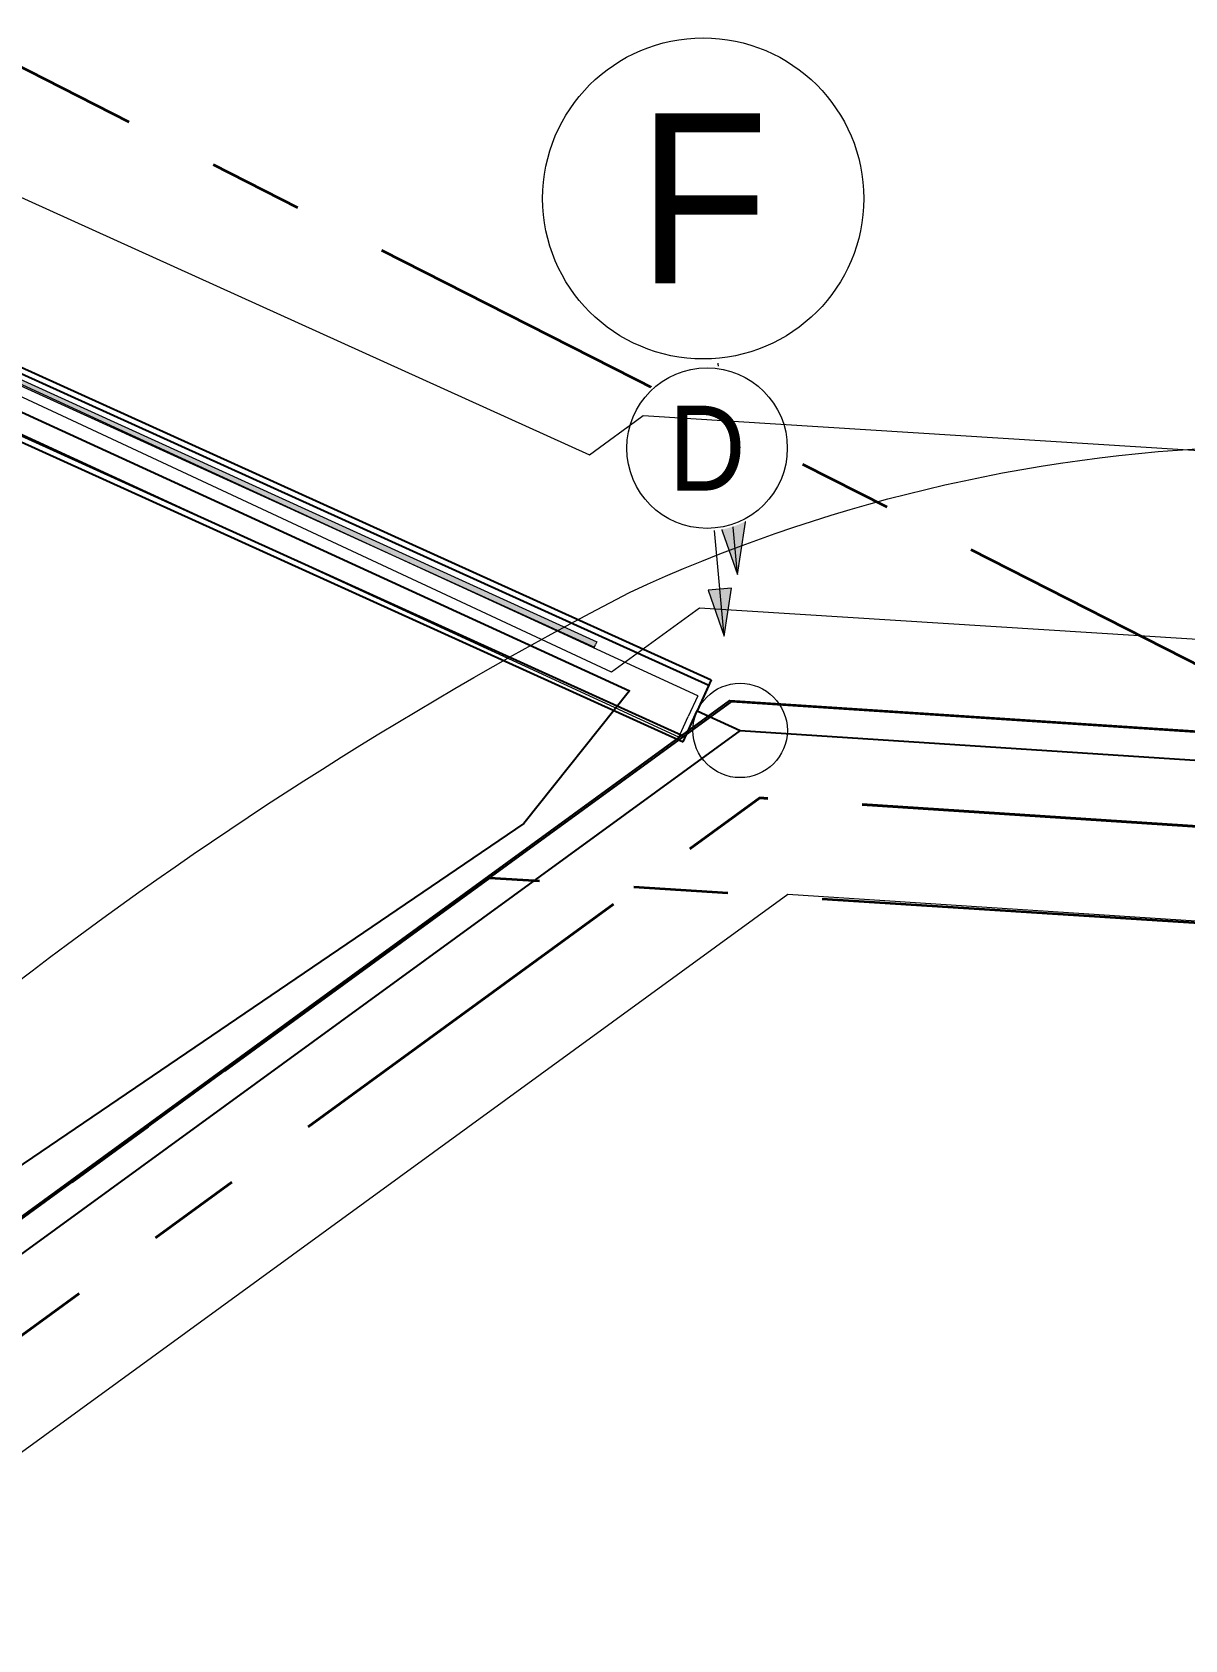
# Model space of a CAD drawing. Header units: metres. Extents: x 279683 to 1215799, y 6210454 to 24863887.
# Drawn here: x 280106.25 to 280118.45, y 6217038.6 to 6217055.62 of the extents above; entities that cross this region are included whole.
import ezdxf
from ezdxf.enums import TextEntityAlignment as Align

# ---------------------------------------------------------------- set-up
doc = ezdxf.new("R2010")
doc.units = ezdxf.units.M
doc.linetypes.add('Cable Exist UG', pattern=[7, 4, -1, 1, -1])
doc.layers.get('0').update_dxf_attribs({"color": 6})
for name, color, linetype, lineweight in [('_User Miscellaneous1', 11, 'Continuous', 13), ('_User Miscellaneous4', 151, 'Continuous', 13), ('_User Miscellaneous6', 13, 'Continuous', 13), ('_User Miscellaneous7', 3, 'Continuous', 13), ('_User_HV_Exist', 1, 'Continuous', 25), ('_User_LV_Exist', 5, 'Continuous', 25), ('_User_SL_Exist', 4, 'Continuous', 35), ('Cadastre Developer_SP_NEW', 92, 'Continuous', 15)]:
    doc.layers.add(name, color=color, linetype=linetype, lineweight=lineweight)
doc.layers.add('_User Miscellaneous11', color=252, linetype='Continuous', lineweight=13, transparency=0.5)
for name, color, linetype in [('Duct_SP_EXT', 30, 'Continuous'), ('Duct_SP_NEW', 2, 'Continuous'), ('Mains_LV_New_T84', 2, 'Cable x'), ('Trench_SP_NEW', 2, 'Continuous'), ('UG_Details_SP_MISC', 7, 'Continuous')]:
    doc.layers.add(name, color=color, linetype=linetype)
doc.styles.get("Standard").update_dxf_attribs({"font": 'arial.ttf'})
doc.linetypes.add('Cable New UG', pattern='A,5.5,-0.01,["X",Standard,S=1.8,R=0,X=0,Y=-0.94],-1.7', length=7.21)
doc.linetypes.add('Cable x', pattern='A,4.5,-0.01,["X",Standard,S=1.25,R=0,X=0,Y=-0.65],-1.2', length=5.71)
doc.linetypes.add('IE Trench HV', pattern='A,4,-0.4,["/",Standard,S=2,R=0,X=0.25,Y=-1],-1.6', length=6)

# ---------------------------------------------------------------- blocks, each defined once
blk = doc.blocks.new('*U379')
h = blk.add_hatch(color=256)
h.dxf.hatch_style = 1
h.paths.add_polyline_path([(0.52, -2.965), (0.022, -3.01), (0.362, -3.984)])
at = {"flags": 128}
blk.add_lwpolyline([(0.52, -2.965), (0.022, -3.01), (0.362, -3.984), (0.52, -2.965)], dxfattribs=at)
blk.add_wipeout([(0, 1.75), (-0.021, 1.75), (-0.043, 1.749), (-0.064, 1.749), (-0.086, 1.748), (-0.107, 1.747), (-0.129, 1.745), (-0.15, 1.744), (-0.172, 1.742), (-0.193, 1.739), (-0.214, 1.737), (-0.236, 1.734), (-0.257, 1.731), (-0.278, 1.728), (-0.299, 1.724), (-0.32, 1.72), (-0.341, 1.716), (-0.362, 1.712), (-0.383, 1.707), (-0.404, 1.703), (-0.425, 1.698), (-0.446, 1.692), (-0.467, 1.687), (-0.487, 1.681), (-0.508, 1.675), (-0.529, 1.668), (-0.549, 1.662), (-0.569, 1.655), (-0.59, 1.648), (-0.61, 1.64), (-0.63, 1.633), (-0.65, 1.625), (-0.67, 1.617), (-0.689, 1.608), (-0.709, 1.6), (-0.729, 1.591), (-0.748, 1.582), (-0.768, 1.573), (-0.787, 1.563), (-0.806, 1.553), (-0.825, 1.543), (-0.844, 1.533), (-0.863, 1.523), (-0.881, 1.512), (-0.9, 1.501), (-0.918, 1.49), (-0.936, 1.478), (-0.954, 1.467), (-0.972, 1.455), (-0.99, 1.443), (-1.008, 1.431), (-1.025, 1.418), (-1.042, 1.406), (-1.06, 1.393), (-1.077, 1.38), (-1.094, 1.366), (-1.11, 1.353), (-1.127, 1.339), (-1.143, 1.325), (-1.159, 1.311), (-1.175, 1.297), (-1.191, 1.282), (-1.207, 1.267), (-1.222, 1.253), (-1.237, 1.237), (-1.253, 1.222), (-1.267, 1.207), (-1.282, 1.191), (-1.297, 1.175), (-1.311, 1.159), (-1.325, 1.143), (-1.339, 1.127), (-1.353, 1.11), (-1.366, 1.094), (-1.38, 1.077), (-1.393, 1.06), (-1.406, 1.042), (-1.418, 1.025), (-1.431, 1.008), (-1.443, 0.99), (-1.455, 0.972), (-1.467, 0.954), (-1.478, 0.936), (-1.49, 0.918), (-1.501, 0.9), (-1.512, 0.881), (-1.523, 0.863), (-1.533, 0.844), (-1.543, 0.825), (-1.553, 0.806), (-1.563, 0.787), (-1.573, 0.768), (-1.582, 0.748), (-1.591, 0.729), (-1.6, 0.709), (-1.608, 0.689), (-1.617, 0.67), (-1.625, 0.65), (-1.633, 0.63), (-1.64, 0.61), (-1.648, 0.59), (-1.655, 0.569), (-1.662, 0.549), (-1.668, 0.529), (-1.675, 0.508), (-1.681, 0.487), (-1.687, 0.467), (-1.692, 0.446), (-1.698, 0.425), (-1.703, 0.404), (-1.707, 0.383), (-1.712, 0.362), (-1.716, 0.341), (-1.72, 0.32), (-1.724, 0.299), (-1.728, 0.278), (-1.731, 0.257), (-1.734, 0.236), (-1.737, 0.214), (-1.739, 0.193), (-1.742, 0.172), (-1.744, 0.15), (-1.745, 0.129), (-1.747, 0.107), (-1.748, 0.086), (-1.749, 0.064), (-1.749, 0.043), (-1.75, 0.021), (-1.75, 0), (-1.75, -0.021), (-1.749, -0.043), (-1.749, -0.064), (-1.748, -0.086), (-1.747, -0.107), (-1.745, -0.129), (-1.744, -0.15), (-1.742, -0.172), (-1.739, -0.193), (-1.737, -0.214), (-1.734, -0.236), (-1.731, -0.257), (-1.728, -0.278), (-1.724, -0.299), (-1.72, -0.32), (-1.716, -0.341), (-1.712, -0.362), (-1.707, -0.383), (-1.703, -0.404), (-1.698, -0.425), (-1.692, -0.446), (-1.687, -0.467), (-1.681, -0.487), (-1.675, -0.508), (-1.668, -0.529), (-1.662, -0.549), (-1.655, -0.569), (-1.648, -0.59), (-1.64, -0.61), (-1.633, -0.63), (-1.625, -0.65), (-1.617, -0.67), (-1.608, -0.689), (-1.6, -0.709), (-1.591, -0.729), (-1.582, -0.748), (-1.573, -0.768), (-1.563, -0.787), (-1.553, -0.806), (-1.543, -0.825), (-1.533, -0.844), (-1.523, -0.863), (-1.512, -0.881), (-1.501, -0.9), (-1.49, -0.918), (-1.478, -0.936), (-1.467, -0.954), (-1.455, -0.972), (-1.443, -0.99), (-1.431, -1.008), (-1.418, -1.025), (-1.406, -1.042), (-1.393, -1.06), (-1.38, -1.077), (-1.366, -1.094), (-1.353, -1.11), (-1.339, -1.127), (-1.325, -1.143), (-1.311, -1.159), (-1.297, -1.175), (-1.282, -1.191), (-1.267, -1.207), (-1.253, -1.222), (-1.237, -1.237), (-1.222, -1.253), (-1.207, -1.267), (-1.191, -1.282), (-1.175, -1.297), (-1.159, -1.311), (-1.143, -1.325), (-1.127, -1.339), (-1.11, -1.353), (-1.094, -1.366), (-1.077, -1.38), (-1.06, -1.393), (-1.042, -1.406), (-1.025, -1.418), (-1.008, -1.431), (-0.99, -1.443), (-0.972, -1.455), (-0.954, -1.467), (-0.936, -1.478), (-0.918, -1.49), (-0.9, -1.501), (-0.881, -1.512), (-0.863, -1.523), (-0.844, -1.533), (-0.825, -1.543), (-0.806, -1.553), (-0.787, -1.563), (-0.768, -1.573), (-0.748, -1.582), (-0.729, -1.591), (-0.709, -1.6), (-0.689, -1.608), (-0.67, -1.617), (-0.65, -1.625), (-0.63, -1.633), (-0.61, -1.64), (-0.59, -1.648), (-0.569, -1.655), (-0.549, -1.662), (-0.529, -1.668), (-0.508, -1.675), (-0.487, -1.681), (-0.467, -1.687), (-0.446, -1.692), (-0.425, -1.698), (-0.404, -1.703), (-0.383, -1.707), (-0.362, -1.712), (-0.341, -1.716), (-0.32, -1.72), (-0.299, -1.724), (-0.278, -1.728), (-0.257, -1.731), (-0.236, -1.734), (-0.214, -1.737), (-0.193, -1.739), (-0.172, -1.742), (-0.15, -1.744), (-0.129, -1.745), (-0.107, -1.747), (-0.086, -1.748), (-0.064, -1.749), (-0.043, -1.749), (-0.021, -1.75), (0, -1.75), (0.021, -1.75), (0.043, -1.749), (0.064, -1.749), (0.086, -1.748), (0.107, -1.747), (0.129, -1.745), (0.15, -1.744), (0.172, -1.742), (0.193, -1.739), (0.214, -1.737), (0.236, -1.734), (0.257, -1.731), (0.278, -1.728), (0.299, -1.724), (0.32, -1.72), (0.341, -1.716), (0.362, -1.712), (0.383, -1.707), (0.404, -1.703), (0.425, -1.698), (0.446, -1.692), (0.467, -1.687), (0.487, -1.681), (0.508, -1.675), (0.529, -1.668), (0.549, -1.662), (0.569, -1.655), (0.59, -1.648), (0.61, -1.64), (0.63, -1.633), (0.65, -1.625), (0.67, -1.617), (0.689, -1.608), (0.709, -1.6), (0.729, -1.591), (0.748, -1.582), (0.768, -1.573), (0.787, -1.563), (0.806, -1.553), (0.825, -1.543), (0.844, -1.533), (0.863, -1.523), (0.881, -1.512), (0.9, -1.501), (0.918, -1.49), (0.936, -1.478), (0.954, -1.467), (0.972, -1.455), (0.99, -1.443), (1.008, -1.431), (1.025, -1.418), (1.042, -1.406), (1.06, -1.393), (1.077, -1.38), (1.094, -1.366), (1.11, -1.353), (1.127, -1.339), (1.143, -1.325), (1.159, -1.311), (1.175, -1.297), (1.191, -1.282), (1.207, -1.267), (1.222, -1.253), (1.237, -1.237), (1.253, -1.222), (1.267, -1.207), (1.282, -1.191), (1.297, -1.175), (1.311, -1.159), (1.325, -1.143), (1.339, -1.127), (1.353, -1.11), (1.366, -1.094), (1.38, -1.077), (1.393, -1.06), (1.406, -1.042), (1.418, -1.025), (1.431, -1.008), (1.443, -0.99), (1.455, -0.972), (1.467, -0.954), (1.478, -0.936), (1.49, -0.918), (1.501, -0.9), (1.512, -0.881), (1.523, -0.863), (1.533, -0.844), (1.543, -0.825), (1.553, -0.806), (1.563, -0.787), (1.573, -0.768), (1.582, -0.748), (1.591, -0.729), (1.6, -0.709), (1.608, -0.689), (1.617, -0.67), (1.625, -0.65), (1.633, -0.63), (1.64, -0.61), (1.648, -0.59), (1.655, -0.569), (1.662, -0.549), (1.668, -0.529), (1.675, -0.508), (1.681, -0.487), (1.687, -0.467), (1.692, -0.446), (1.698, -0.425), (1.703, -0.404), (1.707, -0.383), (1.712, -0.362), (1.716, -0.341), (1.72, -0.32), (1.724, -0.299), (1.728, -0.278), (1.731, -0.257), (1.734, -0.236), (1.737, -0.214), (1.739, -0.193), (1.742, -0.172), (1.744, -0.15), (1.745, -0.129), (1.747, -0.107), (1.748, -0.086), (1.749, -0.064), (1.749, -0.043), (1.75, -0.021), (1.75, 0), (1.75, 0.021), (1.749, 0.043), (1.749, 0.064), (1.748, 0.086), (1.747, 0.107), (1.745, 0.129), (1.744, 0.15), (1.742, 0.172), (1.739, 0.193), (1.737, 0.214), (1.734, 0.236), (1.731, 0.257), (1.728, 0.278), (1.724, 0.299), (1.72, 0.32), (1.716, 0.341), (1.712, 0.362), (1.707, 0.383), (1.703, 0.404), (1.698, 0.425), (1.692, 0.446), (1.687, 0.467), (1.681, 0.487), (1.675, 0.508), (1.668, 0.529), (1.662, 0.549), (1.655, 0.569), (1.648, 0.59), (1.64, 0.61), (1.633, 0.63), (1.625, 0.65), (1.617, 0.67), (1.608, 0.689), (1.6, 0.709), (1.591, 0.729), (1.582, 0.748), (1.573, 0.768), (1.563, 0.787), (1.553, 0.806), (1.543, 0.825), (1.533, 0.844), (1.523, 0.863), (1.512, 0.881), (1.501, 0.9), (1.49, 0.918), (1.478, 0.936), (1.467, 0.954), (1.455, 0.972), (1.443, 0.99), (1.431, 1.008), (1.418, 1.025), (1.406, 1.042), (1.393, 1.06), (1.38, 1.077), (1.366, 1.094), (1.353, 1.11), (1.339, 1.127), (1.325, 1.143), (1.311, 1.159), (1.297, 1.175), (1.282, 1.191), (1.267, 1.207), (1.253, 1.222), (1.237, 1.237), (1.222, 1.253), (1.207, 1.267), (1.191, 1.282), (1.175, 1.297), (1.159, 1.311), (1.143, 1.325), (1.127, 1.339), (1.11, 1.353), (1.094, 1.366), (1.077, 1.38), (1.06, 1.393), (1.042, 1.406), (1.025, 1.418), (1.008, 1.431), (0.99, 1.443), (0.972, 1.455), (0.954, 1.467), (0.936, 1.478), (0.918, 1.49), (0.9, 1.501), (0.881, 1.512), (0.863, 1.523), (0.844, 1.533), (0.825, 1.543), (0.806, 1.553), (0.787, 1.563), (0.768, 1.573), (0.748, 1.582), (0.729, 1.591), (0.709, 1.6), (0.689, 1.608), (0.67, 1.617), (0.65, 1.625), (0.63, 1.633), (0.61, 1.64), (0.59, 1.648), (0.569, 1.655), (0.549, 1.662), (0.529, 1.668), (0.508, 1.675), (0.487, 1.681), (0.467, 1.687), (0.446, 1.692), (0.425, 1.698), (0.404, 1.703), (0.383, 1.707), (0.362, 1.712), (0.341, 1.716), (0.32, 1.72), (0.299, 1.724), (0.278, 1.728), (0.257, 1.731), (0.236, 1.734), (0.214, 1.737), (0.193, 1.739), (0.172, 1.742), (0.15, 1.744), (0.129, 1.745), (0.107, 1.747), (0.086, 1.748), (0.064, 1.749), (0.043, 1.749), (0.021, 1.75)])
blk.add_line((0.362, -3.984), (0.158, -1.743))
blk.add_circle((0, 0), 1.7)
at = {"width": 0.9}
blk.add_attdef('CODE', text='', height=1.8, dxfattribs=at).set_placement((0, 0), align=Align.MIDDLE_CENTER)
at = {"flags": 1}
blk.add_attdef('Z', (0, 0), '', height=0.2, dxfattribs=at)

msp = doc.modelspace()

# ---------------------------------------------------------------- hatches: boundary and pattern name
at = {"layer": '_User Miscellaneous7'}
h = msp.add_hatch(color=256, dxfattribs=at)
h.dxf.hatch_style = 1
h.paths.add_polyline_path([(280090.4235, 6217059.0965), (280090.3987, 6217059.0419), (280112.1998, 6217049.1117), (280112.2247, 6217049.1663)])

# ---------------------------------------------------------------- linework, layer by layer
at = {"layer": '_User Miscellaneous11'}
msp.add_circle((280113.7429, 6217048.2281), 0.5, dxfattribs=at)
at = {"layer": '_User Miscellaneous6', "lineweight": 13, "ltscale": 0.7, "transparency": 33554559, "flags": 128}
msp.add_lwpolyline([(280087.7036, 6217020.845, 0.1281457), (280088.7317, 6217024.7462, -0.1896081), (280090.8908, 6217030.1907), (280100.6901, 6217040.6611, -0.0853812), (280112.5717, 6217049.6903, -0.0994754), (280118.9997, 6217051.2334, -0.1313921), (280129.0347, 6217048.77), (280133.0754, 6217046.552), (280147.5154, 6217038.6299, -0.4299449), (280174.1962, 6216952.4252), (280111.192, 6216836.8567, 1.5189994), (280133.1426, 6216834.815, -0.2060339), (280134.607, 6216850.5585), (280186.4884, 6216945.7238, 0.3389814), (280171.6678, 6217039.0987, 0.0369518), (280164.7303, 6217043.8288), (280159.6865, 6217046.4575, 0.0260236), (280143.3352, 6217051.8339), (280134.8878, 6217054.8862, -0.1941111), (280124.2797, 6217066.6918)], format="xyb", dxfattribs=at)
at = {"layer": '_User Miscellaneous7'}
for p, q in [((280090.3987, 6217059.0419), (280112.1998, 6217049.1117)), ((280090.4235, 6217059.0965), (280112.2247, 6217049.1663)), ((280112.2247, 6217049.1663), (280112.2123, 6217049.139)), ((280112.1998, 6217049.1117), (280112.2123, 6217049.139))]:
    msp.add_line(p, q, dxfattribs=at)
at = {"layer": '_User_LV_Exist', "linetype": 'Cable New UG', "flags": 128}
msp.add_lwpolyline([(280084.8271, 6217012.0297), (280086.9591, 6217015.7981), (280088.4614, 6217018.6306), (280090.3753, 6217022.3344), (280094.8118, 6217029.5979), (280101.9099, 6217039.1131), (280105.3889, 6217042.5368), (280108.9243, 6217045.1126), (280113.6353, 6217048.545), (280118.7016, 6217048.2141), (280124.2124, 6217047.8542), (280128.0405, 6217047.6042), (280132.762, 6217045.0188), (280140.2977, 6217040.8925), (280149.0995, 6217036.1475)], dxfattribs=at)
at = {"layer": '_User_SL_Exist', "linetype": 'Cable Exist UG', "flags": 128}
for points in [[(280097.466, 6217059.6589), (280097.466, 6217059.6589), (280097.466, 6217059.6589), (280097.466, 6217059.6589), (280097.466, 6217059.6589), (280097.466, 6217059.6589), (280120.31, 6217048.0473), (280128.2995, 6217047.4625), (280128.2995, 6217047.4625)], [(280094.2496, 6217029.3048), (280095.465, 6217030.9544), (280102.3283, 6217040.2828), (280111.0909, 6217046.6671), (280111.0909, 6217046.6671), (280127.2717, 6217045.641), (280128.3191, 6217047.4515), (280128.3191, 6217047.4515)]]:
    msp.add_lwpolyline(points, dxfattribs=at)
at = {"layer": 'Cadastre Developer_SP_NEW', "flags": 128}
msp.add_lwpolyline([(280142.1579, 6217037.5935), (280127.4871, 6217045.6269), (280114.2465, 6217046.4916), (280103.756, 6217038.8484), (280095.9382, 6217028.2229), (280095.937, 6217028.2206), (280128.1769, 6217011.1481)], close=True, dxfattribs=at)
at = {"layer": 'Duct_SP_EXT'}
for p, q in [((280091.8147, 6217058.5682), (280113.4363, 6217048.7625)), ((280091.5173, 6217057.9125), (280113.1389, 6217048.1067)), ((280113.4363, 6217048.7625), (280113.2876, 6217048.4346)), ((280113.1389, 6217048.1067), (280113.2876, 6217048.4346))]:
    msp.add_line(p, q, dxfattribs=at)
at = {"layer": 'Duct_SP_NEW'}
for p, q in [((280091.7899, 6217058.5136), (280113.4115, 6217048.7078)), ((280091.5421, 6217057.9671), (280113.1637, 6217048.1614)), ((280113.4115, 6217048.7078), (280113.2876, 6217048.4346)), ((280113.1637, 6217048.1614), (280113.2876, 6217048.4346))]:
    msp.add_line(p, q, dxfattribs=at)
at = {"layer": 'Mains_LV_New_T84', "color": 2, "linetype": 'Cable New UG', "flags": 128}
msp.add_lwpolyline([(280084.7204, 6217011.7885), (280086.6632, 6217015.586), (280093.9593, 6217028.7707), (280097.5862, 6217033.8375), (280100.7498, 6217038.1373), (280102.3283, 6217040.2828), (280105.4077, 6217042.5264), (280108.9431, 6217045.1022), (280113.6541, 6217048.5345), (280118.7204, 6217048.2037), (280124.2312, 6217047.8438), (280128.0593, 6217047.5938), (280132.7808, 6217045.0084), (280140.3165, 6217040.882), (280149.1183, 6217036.137)], dxfattribs=at)
at = {"layer": 'Trench_SP_NEW', "linetype": 'IE Trench HV', "flags": 128}
for points in [[(280113.2876, 6217048.4346), (280113.7429, 6217048.2281), (280127.9735, 6217047.2987), (280148.9471, 6217035.8141)], [(280113.7429, 6217048.2281), (280102.5424, 6217040.0676), (280094.4866, 6217029.1184), (280075.4591, 6216994.1369)]]:
    msp.add_lwpolyline(points, dxfattribs=at)
at = {"layer": 'UG_Details_SP_MISC', "lineweight": 0}
for p in [(280113.2948, 6217048.5941), (280113.094, 6217048.1581)]:
    msp.add_line(p, (280113.1944, 6217048.3761), dxfattribs=at)
at = {"layer": 'UG_Details_SP_MISC', "color": 7, "linetype": 'Cable Exist UG', "lineweight": 40, "flags": 128}
msp.add_lwpolyline([(280095.0908, 6217028.7585), (280103.0421, 6217039.5656), (280113.9503, 6217047.5131), (280127.7732, 6217046.6103)], dxfattribs=at)

# ---------------------------------------------------------------- next in the draw order: block references
at = {"layer": '_User Miscellaneous1'}
msp.add_blockref('*U379', (280113.3519, 6217053.8631), dxfattribs=at).add_auto_attribs({'CODE': 'F'})

# ---------------------------------------------------------------- next in the draw order: block references
at = {"layer": '_User Miscellaneous4', "xscale": 0.5, "yscale": 0.5, "zscale": 0.5}
msp.add_blockref('*U379', (280113.3927, 6217051.2184), dxfattribs=at).add_auto_attribs({'CODE': 'D'})

# ---------------------------------------------------------------- next in the draw order: linework, layer by layer
at = {"layer": '_User_HV_Exist', "linetype": 'Cable New UG', "lineweight": 0, "flags": 128}
for points in [[(280076.4997, 6217073.962), (280076.4997, 6217073.962), (280083.619, 6217070.054), (280085.0616, 6217072.6858), (280093.2726, 6217068.1838), (280096.1127, 6217058.4501), (280096.1229, 6217058.4151), (280112.1467, 6217051.1481), (280112.7165, 6217051.5632), (280128.9153, 6217050.5454), (280148.8612, 6217039.6235), (280152.6881, 6217047.8707), (280155.9228, 6217047.0641), (280158.0186, 6217046.5054), (280161.1126, 6217045.353), (280164.299, 6217043.7676), (280168.0424, 6217041.2779), (280170.814, 6217039.0174), (280173.8136, 6217036.3016), (280181.0178, 6217028.3295), (280185.5532, 6217021.8168), (280188.0628, 6217017.4379), (280189.4033, 6217014.7727), (280191.7151, 6217009.3985), (280192.5016, 6217007.2519), (280193.9681, 6217002.55), (280195.6509, 6216994.8731), (280196.1593, 6216991.1974), (280196.4282, 6216988.3044), (280196.6192, 6216983.8376), (280196.5157, 6216978.9016), (280196.2486, 6216975.4694), (280196.0043, 6216971.742), (280196.0043, 6216971.742), (280196.0043, 6216971.742), (280210.3511, 6216972.0639)], [(280210.7392, 6216948.067), (280191.5773, 6216947.309), (280191.8289, 6216962.1766), (280192.8727, 6216967.5149), (280194.258, 6216975.6675), (280194.5174, 6216979.0003), (280194.6183, 6216983.8158), (280194.4321, 6216988.169), (280194.172, 6216990.9677), (280193.6805, 6216994.5214), (280192.033, 6217002.0372), (280190.6068, 6217006.6098), (280189.8561, 6217008.6588), (280187.5897, 6217013.9275), (280186.3005, 6217016.4906), (280183.8617, 6217020.7461), (280179.449, 6217027.0825), (280172.397, 6217034.8863), (280169.5099, 6217037.5001), (280166.8538, 6217039.6665), (280163.2958, 6217042.0329), (280160.3159, 6217043.5155), (280157.4105, 6217044.5976), (280155.4233, 6217045.1274), (280153.807, 6217045.5305), (280149.754, 6217036.9283), (280128.3454, 6217048.5772), (280113.3112, 6217049.5219), (280112.3823, 6217048.8452), (280096.4705, 6217056.2739), (280093.5945, 6217051.773), (280085.8349, 6217055.5689), (280088.6728, 6217058.8999), (280094.0586, 6217058.8591)]]:
    msp.add_lwpolyline(points, dxfattribs=at)
at = {"layer": 'Mains_LV_New_T84', "color": 2, "linetype": 'Cable New UG', "flags": 128}
msp.add_lwpolyline([(280089.1696, 6217065.8713), (280092.0957, 6217064.0288), (280092.2801, 6217059.3264), (280091.7668, 6217058.1946), (280112.572, 6217048.6466), (280111.4538, 6217047.2429), (280107.4286, 6217044.5045), (280102.0622, 6217040.8594), (280099.494, 6217037.3689), (280094.9163, 6217031.1368), (280091.7205, 6217025.8547), (280085.4435, 6217015.1797), (280084.8459, 6217012.0193)], dxfattribs=at)
at = {"layer": 'UG_Details_SP_MISC', "lineweight": 0}
for p, q in [((280113.2948, 6217048.5941), (280091.8416, 6217058.4768)), ((280113.094, 6217048.1581), (280091.6408, 6217058.0408))]:
    msp.add_line(p, q, dxfattribs=at)

doc.saveas('drawing.dxf')
